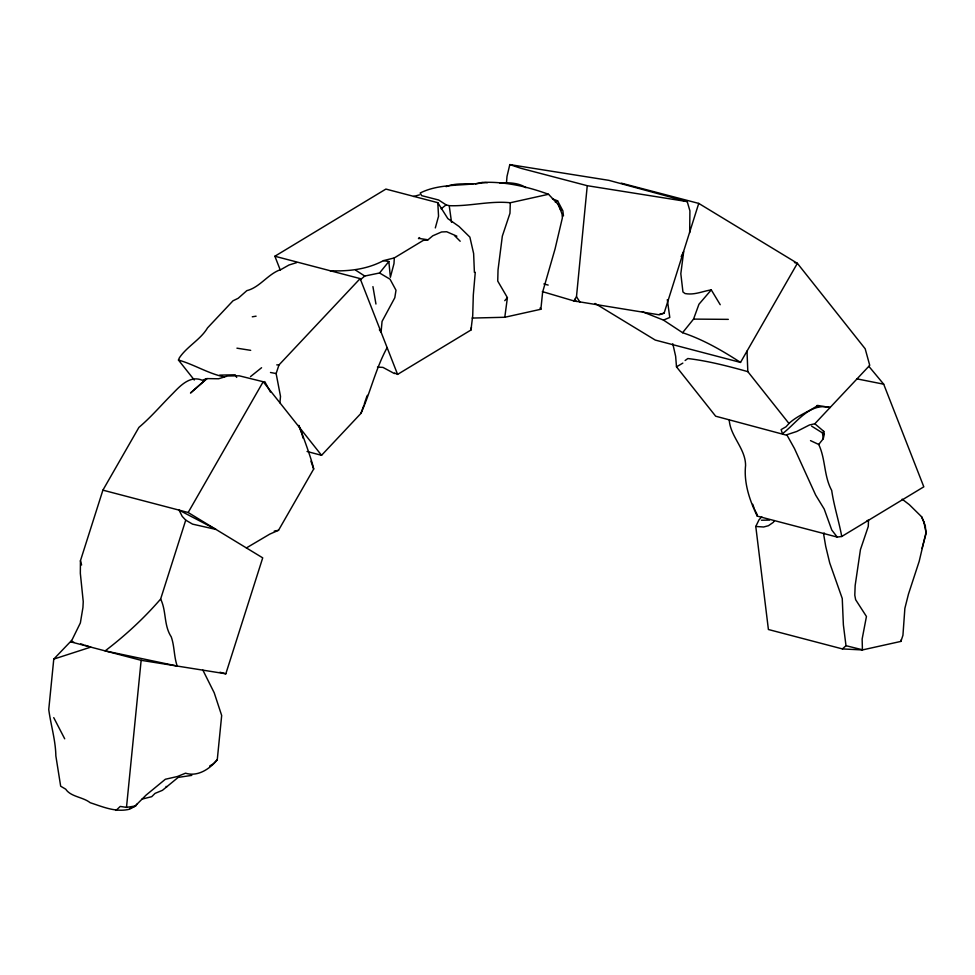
<?xml version="1.0" encoding="UTF-8"?>
<svg xmlns="http://www.w3.org/2000/svg" width="975" height="975" viewBox="0 0 975 975"><rect width="100%" height="100%" fill="white"/><g stroke="black" fill="none" stroke-linecap="round" stroke-linejoin="round"><path stroke-width="1.46" d="M504.794 317.265L540.869 309.258L542.636 292.061L555.055 248.966L562.368 217.888L562.075 214.293L559.004 205.311L548.511 194.281L510.291 202.751L509.974 213.257L502.332 236.121L498.03 269.941L497.737 281.08L507.402 297.643L504.794 317.265L472.192 318.069M867.104 520.565L868.493 520.297L868.274 526.451L860.438 549.62L855.16 585.512L854.795 595.201L855.636 599.698L866.446 616.48L862.144 639.027L862.424 649.935L900.9 641.404L902.935 635.31L904.873 608.351L908.468 594.116L919.193 561.32L925.884 532.972L925.287 525.696L921.692 516.847L909.309 504.648L902.155 499.163M868.883 366.356L883.691 384.187L923.812 486.817L841.742 536.482L837.22 537.067L831.773 530.022L824.204 509.048L815.673 495.093L794.479 448.561L787.118 435.35L715.662 416.203L676.492 366.832L675.638 356.253L672.799 343.761M788.958 423.479C797.428 415.533 808.348 411.986 817.769 405.454L830.091 407.526C809.396 402.151 796.612 423.101 782.413 433.704L781.133 429.585L786.057 426.758L788.958 423.479L747.825 371.633L747.008 351.122M841.742 536.482C838.951 521.211 833.966 506.049 831.699 490.449C823.765 475.958 825.715 459.249 818.72 444.466L823.266 438.774L824.326 434.082L823.765 431.364L814.832 423.759L809.433 424.99L796.77 431.474L786.63 434.801M456.873 236.182L446.684 231.745L441.577 231.965L432.754 235.804L428.025 239.777L423.199 240.447L394.302 257.924L393.985 263.628L390.378 277.278L388.854 261.507L383.455 260.642C367.1 269.405 348.502 271.525 330.196 270.733M542.356 291.61L573.885 300.934L576.481 296.753L587.255 185.701L521.138 168.358L509.815 164.592L507 176.414L506.427 183.385M279.923 402.821L280.507 396.374L276.132 373.547L278.972 364.955L360.141 278.594L397.593 374.4L470.974 330.001L471.449 327.283M900.9 641.404L901.034 640.027M71.602 640.465L53.771 659.1L48.75 709.532C50.797 724.961 55.575 740.086 55.855 755.893L60.669 786.203L65.715 789.177C70.748 796.892 82.887 796.904 90.188 802.705C103.021 806.886 115.879 812.626 129.626 809.189L135.501 805.984L126.494 807.373L120.218 806.435L116.049 810.408M126.494 807.373L141.143 660.319L71.029 641.94L80.364 622.928L82.936 607.523L83.241 601.648L80.34 573.361L80.438 560.759L102.899 490.157L138.913 427.391C151.174 417.056 161.411 404.869 172.709 393.607C180.217 385.795 190.247 375.07 202.191 380.25L206.919 378.592L218.583 378.775L227.687 375.984L239.241 375.814L263.189 381.737L321.555 455.301L360.945 413.388C370.597 391.767 375.741 368.465 387.124 347.612M134.806 806.362L146.055 795.125L165.36 779.257L177.377 776.527L185.53 773.187C197.767 777.063 209.954 768.885 217.267 759.732L221.678 715.492L214.207 692.786L202.885 670.142M548.511 194.281C528.487 186.993 507.122 181.886 485.708 182.325C464.063 186.396 440.127 182.947 420.201 193.001L421.639 195.634L438.616 199.997L446.136 204.872L449.219 205.676L451.547 222.361M474.398 272.403L473.631 253.549L469.877 237.12L459.067 226.505L447.842 218.607L437.787 202.678L385.893 189.077L274.877 256.242L280.386 270.331M470.974 330.001L472.729 315.522L473.302 295.084L475.264 272.293M435.313 227.931L438.555 216.194L437.787 202.678M621.246 183.142L698.746 203.409L664.109 313.158L659.173 314.815L573.885 300.934M397.593 374.4L394.57 373.023M160.631 599.04C166.554 611.057 163.617 625.231 171.247 636.858C174.586 646.303 173.879 656.577 177.218 666.059L105.142 650.886C125.3 635.542 144.081 618.199 160.631 599.04L185.738 520.138L182.215 516.384L179.059 510.12L215.962 529.425L192.562 524.136L185.738 520.138M141.143 660.319L225.822 673.798L262.714 557.858L188.163 512.509L102.899 490.157M364.297 404.016L365.552 400.116M360.945 413.388L363.87 405.308M642.233 311.671L663.463 320.092L682.585 332.682L693.542 319.105L698.953 304.237L711.275 289.88L720.22 304.712M365.966 398.812L367.368 395.35M194.293 380.006L178.449 360.043L179.351 357.862C187.042 346.369 200.618 339.629 207.529 327.893L233.001 300.8L238.192 298.277L246.833 290.647C259.764 287.406 267.625 274.365 280.178 269.783M921.997 548.498L926.25 532.947L923.898 522.356M681.172 256.62L683.682 251.635L680.818 273.731L682.951 291.976L685.072 293.548C694.48 295.291 702.39 291.281 711.275 289.88M774.296 520.577L773.419 522.271L768.434 525.708L763.632 527L755.783 526.463L768.41 629.509L842.424 648.923L862.424 649.935M755.783 526.463L759.001 519.858L761.755 516.762M188.163 512.509L263.189 381.737M246.382 547.938L269.807 534.105L278.533 530.29L313.682 469.012C311.61 457.348 291.781 406.514 301.482 432.863M595.055 303.444L655.261 340.068L740.525 362.42L797.379 263.323L698.746 203.409M823.765 431.364L822.522 433.241L823.266 438.774M136.939 804.131L135.708 805.947L130.041 808.165M360.348 279.788L364.747 276.047L379.555 272.988L388.854 261.507M504.77 300.678L507.402 297.643M814.832 423.759L869.737 365.345L865.178 348.782L797.379 263.323L794.442 262.555M217.267 759.732L213.342 763.815L209.71 765.972M141.96 799.134L151.734 796.672L155.049 793.382L162.435 790.323L178.169 777.404L191.807 775.369M842.424 648.923L845.995 645.706L843.375 624.853L842.254 598.492L829.725 562.965L825.703 546.305L823.522 533.483L824.46 533.106M206.798 378.714L190.503 393.01L206.919 378.592M441.114 208.821L446.136 204.872M250.514 376.606L261.58 367.721M685.12 360.518L687.838 358.532C708.179 360.945 728.118 366.173 747.825 371.633M280.91 269.563L289.039 264.993L296.692 262.604M682.841 363.114L676.492 366.832M555.36 202.264L557.602 200.838L562.867 210.795L563.465 215.999M419.64 237.571L418.494 238.57M663.463 320.092L669.788 317.46L667.314 299.642M446.123 186.652C454.521 183.251 463.893 183.861 472.814 184.092M413.571 196.487L419.518 194.842M383.455 260.642L394.302 257.924M659.222 314.389L664.109 313.158M475.398 183.861L482.552 182.362L487.342 182.752M274.231 531.119L278.533 530.29M252.281 316.802L256.096 316.18M499.748 182.91C508.109 182.459 518.98 182.715 525.891 187.7M219.692 375.131L235.194 374.79L236.681 377.41M761.438 520.223L769.507 520.077M53.771 659.1L90.76 647.12L84.825 645.194M728.313 319.361L693.542 319.105M510.291 202.751C489.803 200.631 469.645 206.468 449.219 205.676M236.937 348.173L250.685 350.342M276.766 364.869L278.972 364.955M73.795 642.159L71.029 641.94M377.483 367.124L382.956 367.392L394.436 373.571M883.691 384.187L857.013 378.885M418.567 238.375L428.025 239.777M509.815 164.592L608.851 180.338L687.217 201.593L689.91 210.832L689.678 232.781M587.255 185.701L687.217 201.593M270.489 372.487L276.132 373.547M274.877 256.242L360.141 278.594M729.215 419.75C730.238 436.471 745.473 448.329 745.582 465.404C743.693 482.93 749.69 500.565 757.246 516.104L837.22 537.067M307.052 451.498L321.555 455.301M219.948 672.25L225.822 673.798M543.855 283.944L548.169 285.078M845.995 645.706L862.363 649.764M224.299 376.923C208.187 373.571 194.196 364.504 178.449 360.043M80.754 643.89L83.204 644.658M682.585 332.682L683.122 332.889C703.67 339.788 722.402 350.695 740.525 362.42M552.423 198.815L557.602 200.838M824.326 434.082L811.602 426.124M810.505 440.615L818.72 444.466M379.555 272.988L390.037 279.203L395.996 290.233L394.802 297.753L382.054 321.409L381.079 332.134L379.348 329.782M817.074 405.478L818.854 406.49M355.595 270.124L364.747 276.047M460.188 241.252L454.606 235.645M576.481 296.753L580.064 302.226M166.103 786.374L166.603 787.02M574.75 299.398L576.249 301.482M540.065 308.027L540.869 309.258M754.699 509.572L755.369 510.729M64.703 738.806L53.735 717.637M264.737 381.566L270.453 392.06M755.857 511.79L757.136 514.605M921.509 516.653L924.373 522.99M557.992 204.299L560.759 210.405M310.94 461.199L313.682 469.012M752.749 504.27L754.102 508.268M80.438 560.759L81.595 565M302.031 434.241L303.067 438.153M372.925 286.626L375.948 304.029M757.161 514.898L757.246 516.104"/></g></svg>
